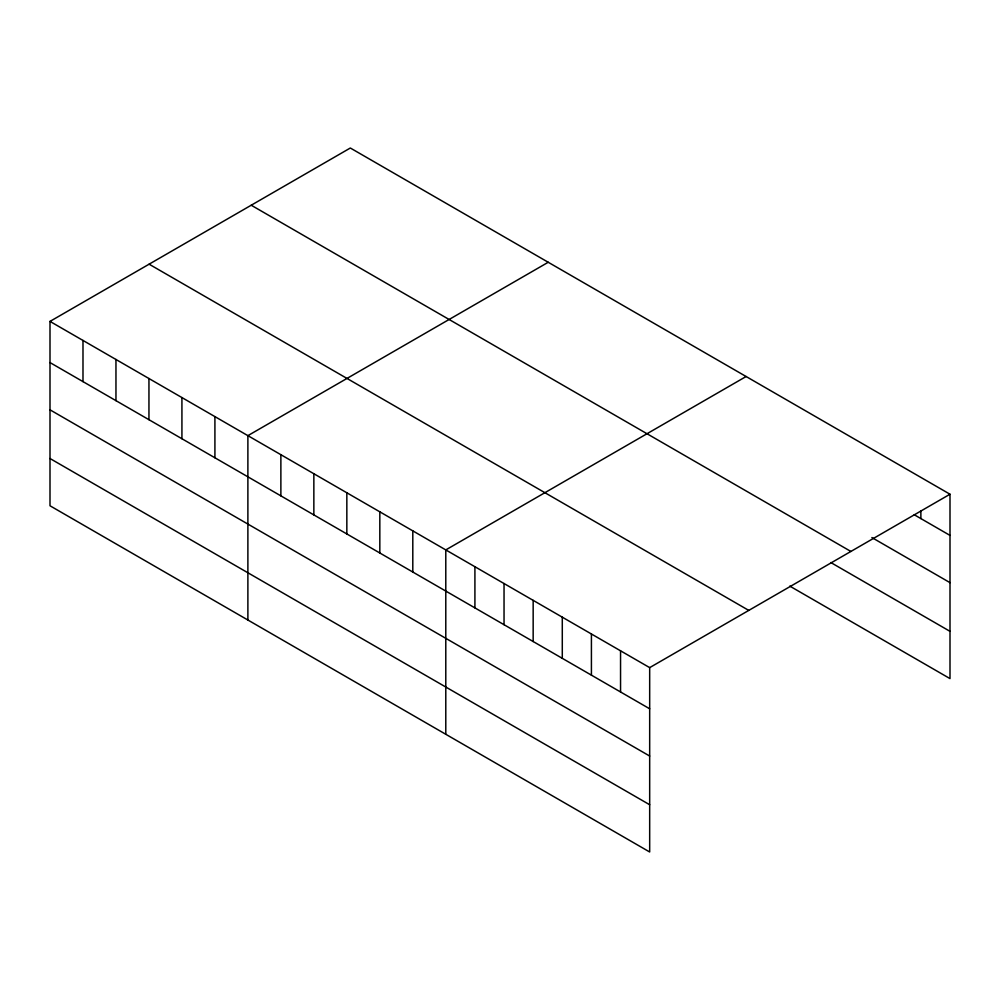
<?xml version="1.0" encoding="UTF-8"?>
<svg xmlns="http://www.w3.org/2000/svg" width="1000" height="1000" viewBox="0 0 1000 1000"><rect width="100%" height="100%" fill="white"/><g stroke="black" fill="none" stroke-linecap="round" stroke-linejoin="round"><path stroke-width="1.5" d="M50 321.4L649.675 667.625L649.675 851.988L50 505.775L50 321.4L350.325 148.012L950 494.225L950 678.6L789.8 586.112M548.225 262.262L247.887 435.65L247.887 620.025M746.112 376.512L445.788 549.913L445.788 734.275M649.675 667.625L950 494.225M914.25 514.75L950 535.4M871.888 537.55L950 582.65M251.225 205.225L850.888 551.45M830.85 562.55L950 631.337M149.113 264.188L748.775 610.4M50 362.575L649.675 708.787M50 409.825L649.675 756.038M50 458.512L649.675 804.737M920.875 510.95L920.875 518.575M620.55 650.8L620.55 691.975M591.413 633.987L591.413 675.15M562.288 617.175L562.288 658.337M533.162 600.35L533.162 641.525M504.038 583.538L504.038 624.7M474.913 566.725L474.913 607.888M412.8 530.862L412.8 572.025M379.825 511.825L379.825 552.987M346.838 492.775L346.838 533.95M313.85 473.738L313.85 514.9M280.875 454.7L280.875 495.863M214.913 416.613L214.913 457.775M181.925 397.575L181.925 438.738M148.95 378.525L148.95 419.7M115.962 359.487L115.962 400.65M82.987 340.45L82.987 381.613"/></g></svg>
